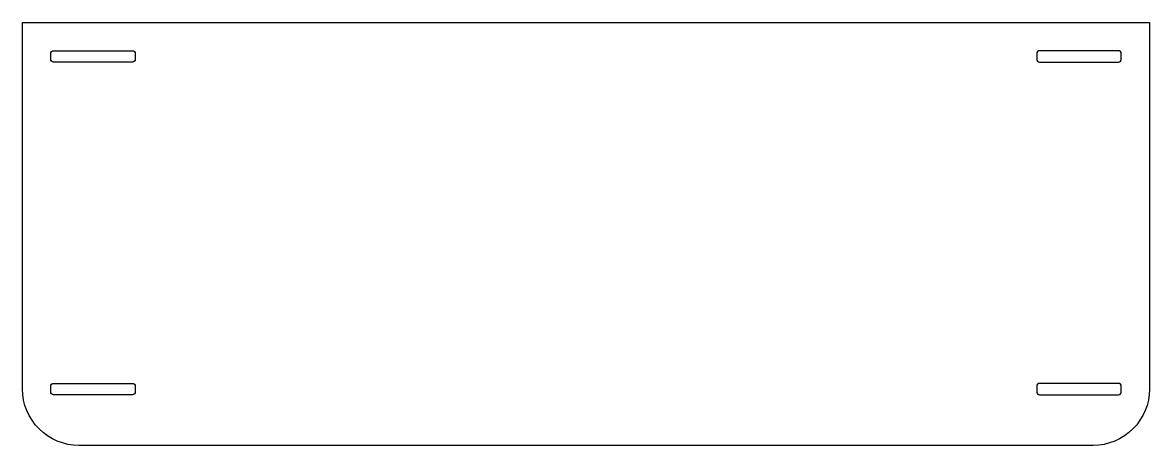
# Model space of a CAD drawing. Header units: millimetres. Extents: x 1876 to 2276, y 1707 to 1857.
import ezdxf

# ---------------------------------------------------------------- set-up
doc = ezdxf.new("R2010")
doc.units = ezdxf.units.MM

msp = doc.modelspace()

# ---------------------------------------------------------------- linework, layer by layer
for points in [[(1876.45, 1857.32), (2276.45, 1857.32), (2276.45, 1727.32, -0.414214), (2256.45, 1707.32), (1896.45, 1707.32, -0.414214), (1876.45, 1727.32)], [(1887.45, 1847.32), (1915.45, 1847.32, -0.414214), (1916.45, 1846.32), (1916.45, 1844.32, -0.414214), (1915.45, 1843.32), (1887.45, 1843.32, -0.414214), (1886.45, 1844.32), (1886.45, 1846.32, -0.414214)], [(2265.45, 1847.32), (2237.45, 1847.32, 0.414214), (2236.45, 1846.32), (2236.45, 1844.32, 0.414214), (2237.45, 1843.32), (2265.45, 1843.32, 0.414214), (2266.45, 1844.32), (2266.45, 1846.32, 0.414214)], [(1887.45, 1729.32), (1915.45, 1729.32, -0.414214), (1916.45, 1728.32), (1916.45, 1726.32, -0.414214), (1915.45, 1725.32), (1887.45, 1725.32, -0.414214), (1886.45, 1726.32), (1886.45, 1728.32, -0.414214)], [(2265.45, 1729.32), (2237.45, 1729.32, 0.414214), (2236.45, 1728.32), (2236.45, 1726.32, 0.414214), (2237.45, 1725.32), (2265.45, 1725.32, 0.414214), (2266.45, 1726.32), (2266.45, 1728.32, 0.414214)]]:
    msp.add_lwpolyline(points, format="xyb", close=True)

doc.saveas('drawing.dxf')
